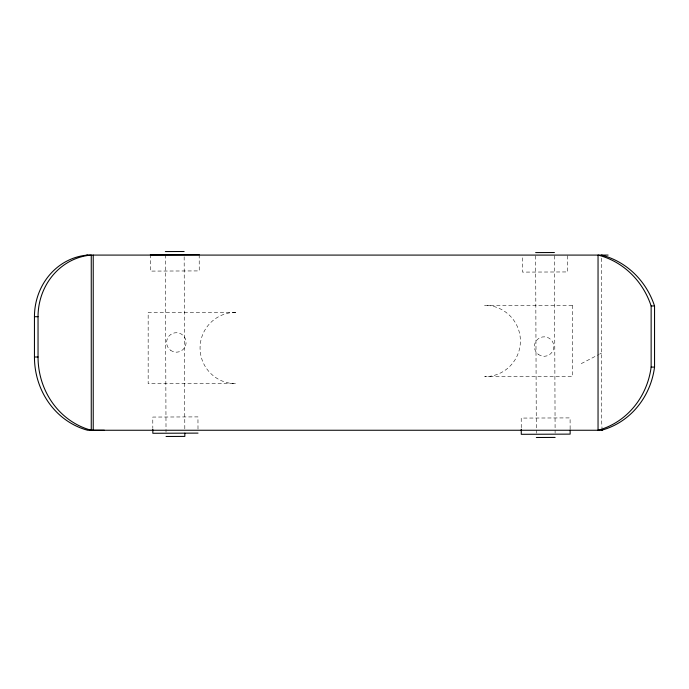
<?xml version="1.0" encoding="UTF-8"?>
<svg xmlns="http://www.w3.org/2000/svg" width="689" height="689" viewBox="0 0 689 689"><rect width="100%" height="100%" fill="white"/><g stroke="black" fill="none" stroke-linecap="round" stroke-linejoin="round"><path stroke-width="0.52" stroke-dasharray="3.44 2.58" d="M581.232 363.637L598.698 354.594M599.619 354.12L601.454 353.173M602.126 430.255L601.454 417.439L601.454 255.085M570.13 429.058L570.087 417.904L521.211 418.085L521.254 428.231M567.624 255.722L567.684 271.94L522.512 272.103L522.451 255.886M554.438 255.765L555.11 433.166M535.646 255.834L536.309 433.235M199.19 254.689L199.25 270.915L150.383 271.096L150.314 254.878M198.001 429.058L197.95 416.897L152.777 417.06L152.82 428.213M184.161 256.773L184.807 429.109M165.36 254.818L166.023 432.218M572.309 305.305L484.72 305.305A35.682 35.682 0 0 1 520.402 340.995A35.682 35.682 0 0 1 484.72 376.676L572.309 376.676L572.309 305.305M235.741 312.324L148.161 312.324L148.161 383.695L235.741 383.695A35.682 35.682 0 0 1 200.06 348.005A35.682 35.682 0 0 1 235.741 312.324M538.221 354.292A9.732 9.732 0 0 0 553.767 347.79A9.732 9.732 0 0 0 540.357 337.576A9.732 9.732 0 0 0 538.221 354.292M170.459 350.193A9.732 9.732 0 0 0 186.013 343.682A9.732 9.732 0 0 0 172.595 333.467A9.732 9.732 0 0 0 170.459 350.193"/><path stroke-width="1.03" d="M165.343 251.571L184.144 251.502M535.629 252.596L554.43 252.527M150.314 254.878L199.19 254.689M198.019 433.114L152.837 433.278L152.829 429.23M166.04 436.473L184.841 436.404L184.824 433.166M536.326 437.498L555.119 437.429M86.676 255.085L608.111 255.085M651.139 305.976L651.139 367.091A75.928 71.062 90 0 1 598.043 430.255L598.043 255.085A79.476 74.378 90 0 1 651.139 305.976L654.55 305.976L654.55 367.091A75.928 71.062 90 0 1 601.454 430.255M602.556 430.255L87.667 430.255A75.489 70.166 90 0 1 34.45 357.005L34.45 316.707L38.041 316.707A61.786 57.428 90 0 1 91.258 255.085L91.258 430.255A75.489 70.166 90 0 1 38.041 357.005L38.041 316.707M34.45 357.005L38.041 357.005M651.139 367.091L654.55 367.091M570.139 430.074L570.147 434.122L521.272 434.311L521.254 429.238M104.375 430.255L89.837 430.255M93.23 255.085L93.23 430.255M601.454 255.085A79.476 74.378 90 0 1 654.55 305.976M34.45 316.707A61.786 57.428 90 0 1 87.667 255.085"/></g></svg>
